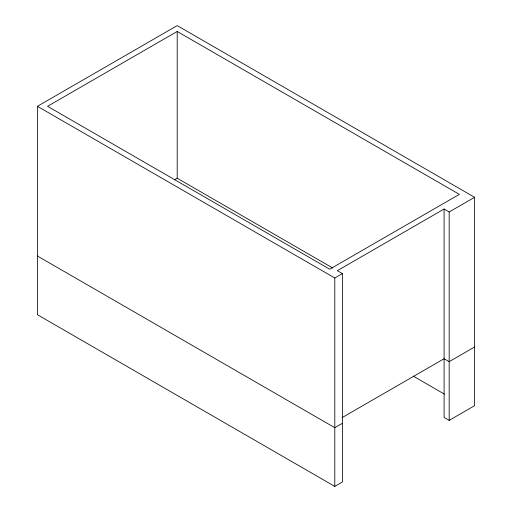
<?xml version="1.0" encoding="UTF-8"?>
<svg xmlns="http://www.w3.org/2000/svg" width="512" height="512" viewBox="0 0 512 512"><rect width="100%" height="100%" fill="white"/><g stroke="black" fill="none" stroke-linecap="round" stroke-linejoin="round"><path stroke-width="0.77" d="M444.096 209.037L337.338 270.675L342.419 273.606L342.419 481.997L334.797 486.4L37.402 314.701L37.402 106.31L177.203 25.6L474.598 197.299L474.598 405.69L449.178 420.365L444.096 417.427L444.096 209.037L449.178 211.974L474.598 197.299M177.203 31.469L47.571 106.31L329.715 269.203L459.347 194.362L177.203 31.469L177.203 178.221L332.794 268.051M174.445 179.814L177.203 178.221M37.402 106.31L334.797 278.01L342.419 273.606M342.157 417.581L444.096 358.726L449.178 361.664L474.598 346.989M342.419 423.296L334.797 427.699L37.402 256M413.216 376.115L444.358 394.099M449.178 211.974L449.178 420.365M334.797 278.01L334.797 486.4"/></g></svg>
